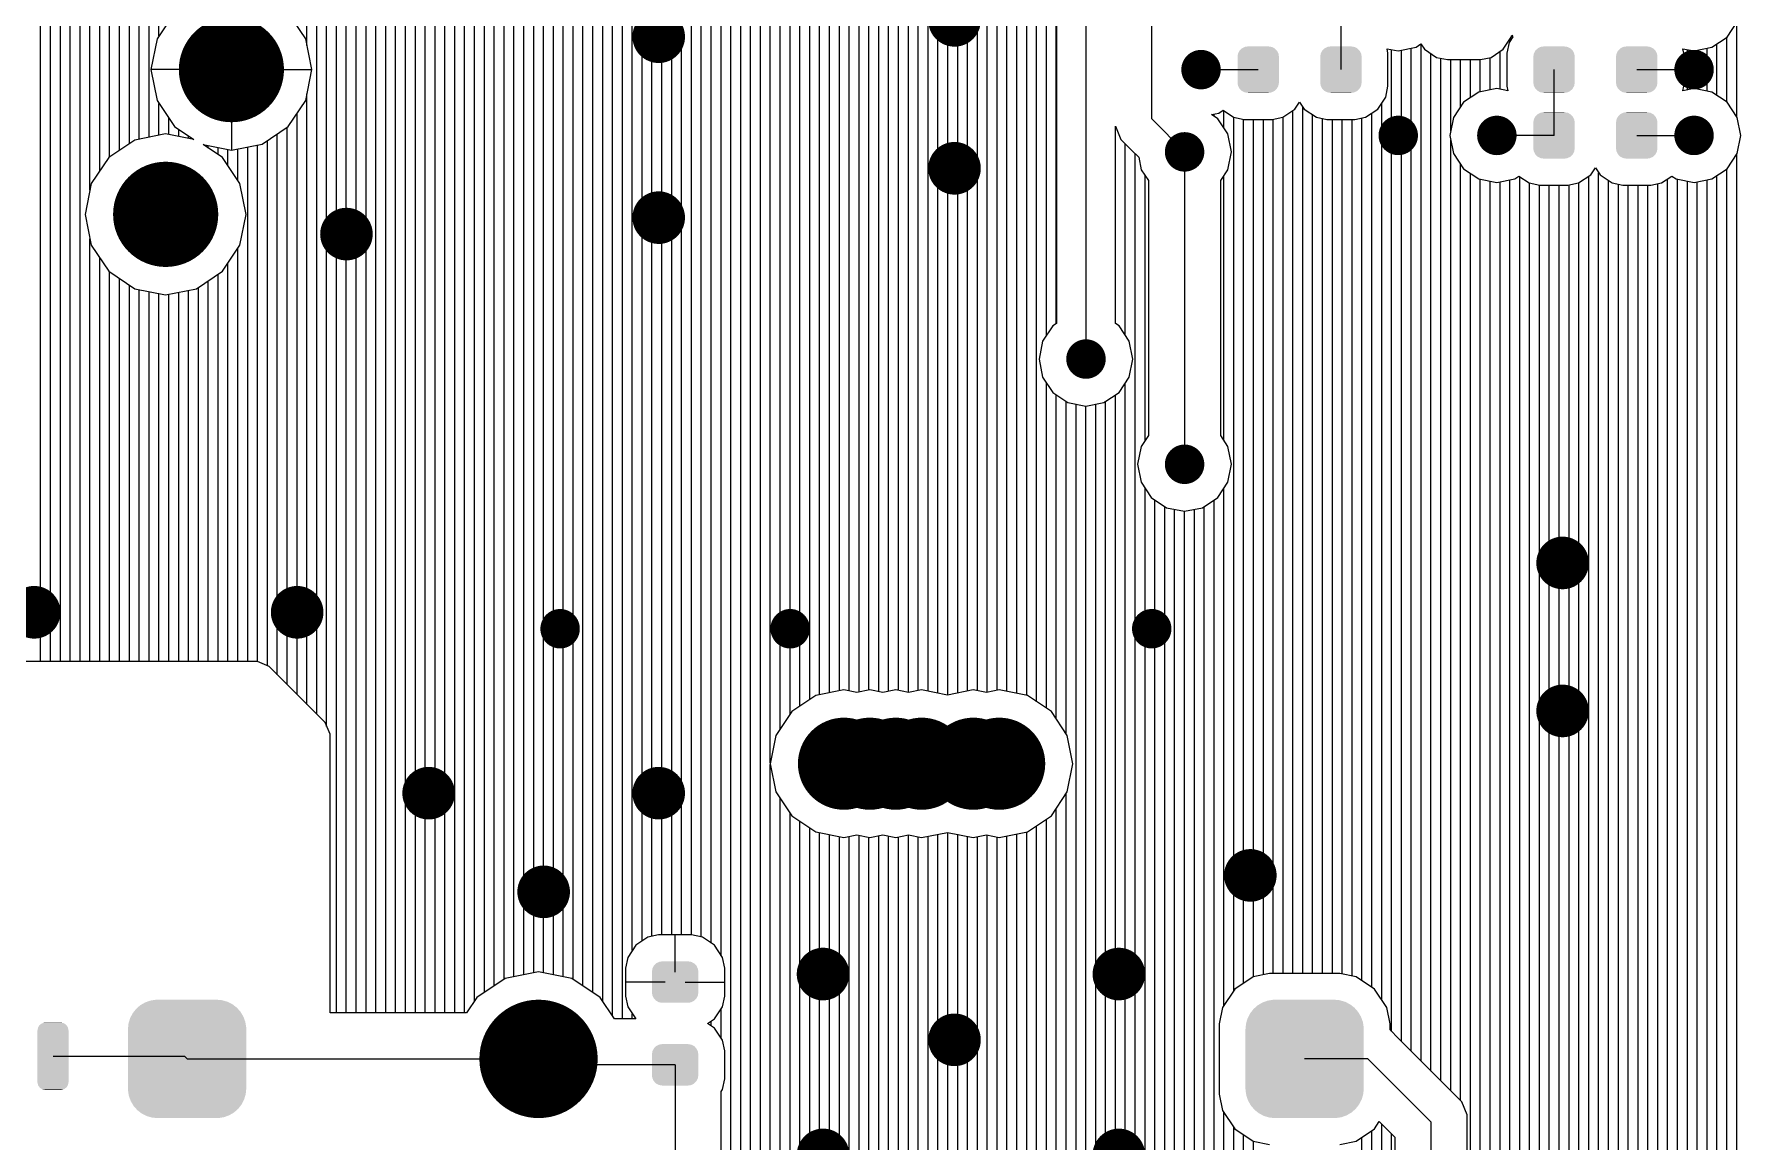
# Model space of a CAD drawing. Extents: x 295 to 953, y 10 to 290.
# Drawn here: x 563.5 to 617.9, y 162.7 to 198 of the extents above; entities that cross this region are included whole.
import ezdxf

# ---------------------------------------------------------------- set-up
doc = ezdxf.new("R2010")
doc.units = 0
doc.header["$LTSCALE"] = 5
doc.header["$MEASUREMENT"] = 0
doc.layers.get('0').update_dxf_attribs({"linetype": 'CONTINUOUS', "lineweight": 25})
doc.layers.add('DV-INT-A3_BOT', color=7, linetype='CONTINUOUS')

msp = doc.modelspace()

# ---------------------------------------------------------------- linework, layer by layer
for points, const_width in [([(593.225, 198.408, -1), (592.386, 198.408, -1)], 0.838), ([(583.795, 197.885, -1), (582.957, 197.885, -1)], 0.838), ([(570.593, 196.837, -1), (568.917, 196.837, -1)], 1.676), ([(600.978, 196.837, -1), (600.349, 196.837, -1)], 0.629), ([(616.694, 196.837, -1), (616.065, 196.837, -1)], 0.629), ([(607.264, 194.741, -1), (606.636, 194.741, -1)], 0.629), ([(610.408, 194.741, -1), (609.779, 194.741, -1)], 0.629), ([(616.694, 194.741, -1), (616.065, 194.741, -1)], 0.629), ([(600.454, 194.217, -1), (599.825, 194.217, -1)], 0.629), ([(593.225, 193.694, -1), (592.386, 193.694, -1)], 0.838), ([(568.498, 192.227, -1), (566.821, 192.227, -1)], 1.676), ([(583.795, 192.122, -1), (582.957, 192.122, -1)], 0.838), ([(573.841, 191.598, -1), (573.003, 191.598, -1)], 0.838), ([(597.311, 187.617, -1), (596.682, 187.617, -1)], 0.629), ([(600.454, 184.264, -1), (599.825, 184.264, -1)], 0.629), ([(612.608, 181.121, -1), (611.77, 181.121, -1)], 0.838), ([(563.888, 179.549, -1), (563.049, 179.549, -1)], 0.838), ([(572.27, 179.549, -1), (571.431, 179.549, -1)], 0.838), ([(580.547, 179.025, -1), (579.918, 179.025, -1)], 0.629), ([(587.881, 179.025, -1), (587.252, 179.025, -1)], 0.629), ([(599.406, 179.025, -1), (598.778, 179.025, -1)], 0.629), ([(612.608, 176.406, -1), (611.77, 176.406, -1)], 0.838), ([(590.014, 174.725, -1), (588.547, 174.725, -1)], 1.467), ([(590.84, 174.725, -1), (589.373, 174.725, -1)], 1.467), ([(591.665, 174.725, -1), (590.199, 174.725, -1)], 1.467), ([(592.491, 174.725, -1), (591.024, 174.725, -1)], 1.467), ([(594.138, 174.725, -1), (592.671, 174.725, -1)], 1.467), ([(594.964, 174.725, -1), (593.497, 174.725, -1)], 1.467), ([(576.461, 173.786, -1), (575.622, 173.786, -1)], 0.838), ([(583.795, 173.786, -1), (582.957, 173.786, -1)], 0.838), ([(602.654, 171.167, -1), (601.816, 171.167, -1)], 0.838), ([(580.128, 170.643, -1), (579.289, 170.643, -1)], 0.838), ([(589.034, 168.024, -1), (588.195, 168.024, -1)], 0.838), ([(598.463, 168.024, -1), (597.625, 168.024, -1)], 0.838), ([(580.488, 165.321, -1), (578.602, 165.321, -1)], 1.886), ([(593.225, 165.928, -1), (592.386, 165.928, -1)], 0.838), ([(589.034, 162.261, -1), (588.195, 162.261, -1)], 0.838), ([(598.463, 162.261, -1), (597.625, 162.261, -1)], 0.838)]:
    msp.add_lwpolyline(points, format="xyb", close=True, dxfattribs=dict(const_width=const_width))
for points in [[(603.078, 197.445), (603.014, 197.511), (601.893, 197.445), (601.962, 197.511)], [(603.014, 197.511), (603.001, 197.518), (601.962, 197.511), (601.969, 197.518)], [(603.001, 197.518), (602.921, 197.559), (601.969, 197.518), (602.056, 197.559)], [(602.921, 197.559), (602.9, 197.563), (602.056, 197.559), (602.063, 197.563)], [(602.9, 197.563), (602.818, 197.576), (602.063, 197.563), (602.156, 197.576)], [(602.818, 197.576), (602.818, 197.579), (602.156, 197.576), (602.156, 197.579)], [(605.714, 197.445), (605.65, 197.511), (604.529, 197.445), (604.598, 197.511)], [(605.65, 197.511), (605.637, 197.518), (604.598, 197.511), (604.605, 197.518)], [(605.637, 197.518), (605.557, 197.559), (604.605, 197.518), (604.692, 197.559)], [(605.557, 197.559), (605.536, 197.563), (604.692, 197.559), (604.699, 197.563)], [(605.536, 197.563), (605.454, 197.576), (604.699, 197.563), (604.792, 197.576)], [(605.454, 197.576), (605.454, 197.579), (604.792, 197.576), (604.792, 197.579)], [(612.508, 197.445), (612.444, 197.511), (611.323, 197.445), (611.391, 197.511)], [(612.444, 197.511), (612.431, 197.518), (611.391, 197.511), (611.399, 197.518)], [(612.431, 197.518), (612.351, 197.559), (611.399, 197.518), (611.486, 197.559)], [(612.351, 197.559), (612.329, 197.563), (611.486, 197.559), (611.493, 197.563)], [(612.329, 197.563), (612.247, 197.576), (611.493, 197.563), (611.585, 197.576)], [(612.247, 197.576), (612.247, 197.579), (611.585, 197.576), (611.585, 197.579)], [(615.144, 197.445), (615.08, 197.511), (613.959, 197.445), (614.028, 197.511)], [(615.08, 197.511), (615.067, 197.518), (614.028, 197.511), (614.035, 197.518)], [(615.067, 197.518), (614.987, 197.559), (614.035, 197.518), (614.122, 197.559)], [(614.987, 197.559), (614.965, 197.563), (614.122, 197.559), (614.129, 197.563)], [(614.965, 197.563), (614.884, 197.576), (614.129, 197.563), (614.221, 197.576)], [(614.884, 197.576), (614.884, 197.579), (614.221, 197.576), (614.221, 197.579)], [(603.147, 197.25), (603.133, 197.342), (601.827, 197.25), (601.842, 197.342)], [(603.147, 197.248), (603.147, 197.25), (601.827, 197.248), (601.827, 197.25)], [(603.147, 196.426), (603.147, 197.248), (601.827, 196.426), (601.827, 197.248)], [(603.133, 197.342), (603.127, 197.353), (601.842, 197.342), (601.844, 197.353)], [(603.127, 197.353), (603.087, 197.436), (601.844, 197.353), (601.888, 197.436)], [(603.087, 197.436), (603.078, 197.445), (601.888, 197.436), (601.893, 197.445)], [(605.783, 197.25), (605.769, 197.342), (604.463, 197.25), (604.478, 197.342)], [(605.783, 197.248), (605.783, 197.25), (604.463, 197.248), (604.463, 197.25)], [(605.783, 196.426), (605.783, 197.248), (604.463, 196.426), (604.463, 197.248)], [(605.769, 197.342), (605.763, 197.353), (604.478, 197.342), (604.48, 197.353)], [(605.763, 197.353), (605.723, 197.436), (604.48, 197.353), (604.524, 197.436)], [(605.723, 197.436), (605.714, 197.445), (604.524, 197.436), (604.529, 197.445)], [(612.576, 197.25), (612.562, 197.342), (611.256, 197.25), (611.272, 197.342)], [(612.576, 197.248), (612.576, 197.25), (611.256, 197.248), (611.256, 197.25)], [(612.576, 196.426), (612.576, 197.248), (611.256, 196.426), (611.256, 197.248)], [(612.562, 197.342), (612.557, 197.353), (611.272, 197.342), (611.274, 197.353)], [(612.557, 197.353), (612.517, 197.436), (611.274, 197.353), (611.318, 197.436)], [(612.517, 197.436), (612.508, 197.445), (611.318, 197.436), (611.323, 197.445)], [(615.213, 197.25), (615.199, 197.342), (613.892, 197.25), (613.908, 197.342)], [(615.213, 197.248), (615.213, 197.25), (613.892, 197.248), (613.892, 197.25)], [(615.213, 196.426), (615.213, 197.248), (613.892, 196.426), (613.892, 197.248)], [(615.199, 197.342), (615.193, 197.353), (613.908, 197.342), (613.91, 197.353)], [(615.193, 197.353), (615.153, 197.436), (613.91, 197.353), (613.954, 197.436)], [(615.153, 197.436), (615.144, 197.445), (613.954, 197.436), (613.959, 197.445)], [(603.147, 196.424), (603.147, 196.426), (601.827, 196.424), (601.827, 196.426)], [(603.131, 196.332), (603.147, 196.424), (601.841, 196.332), (601.827, 196.424)], [(605.783, 196.424), (605.783, 196.426), (604.463, 196.424), (604.463, 196.426)], [(605.767, 196.332), (605.783, 196.424), (604.477, 196.332), (604.463, 196.424)], [(612.576, 196.424), (612.576, 196.426), (611.256, 196.424), (611.256, 196.426)], [(612.561, 196.332), (612.576, 196.424), (611.27, 196.332), (611.256, 196.424)], [(615.213, 196.424), (615.213, 196.426), (613.892, 196.424), (613.892, 196.426)], [(615.197, 196.332), (615.213, 196.424), (613.906, 196.332), (613.892, 196.424)], [(603.129, 196.321), (603.131, 196.332), (601.846, 196.321), (601.841, 196.332)], [(603.085, 196.238), (603.129, 196.321), (601.886, 196.238), (601.846, 196.321)], [(603.08, 196.228), (603.085, 196.238), (601.895, 196.228), (601.886, 196.238)], [(603.012, 196.163), (603.08, 196.228), (601.959, 196.163), (601.895, 196.228)], [(603.004, 196.156), (603.012, 196.163), (601.972, 196.156), (601.959, 196.163)], [(602.917, 196.114), (603.004, 196.156), (602.052, 196.114), (601.972, 196.156)], [(602.91, 196.111), (602.917, 196.114), (602.074, 196.111), (602.052, 196.114)], [(602.818, 196.098), (602.91, 196.111), (602.156, 196.098), (602.074, 196.111)], [(602.818, 196.095), (602.818, 196.098), (602.156, 196.095), (602.156, 196.098)], [(605.765, 196.321), (605.767, 196.332), (604.482, 196.321), (604.477, 196.332)], [(605.721, 196.238), (605.765, 196.321), (604.522, 196.238), (604.482, 196.321)], [(605.716, 196.228), (605.721, 196.238), (604.532, 196.228), (604.522, 196.238)], [(605.648, 196.163), (605.716, 196.228), (604.595, 196.163), (604.532, 196.228)], [(605.641, 196.156), (605.648, 196.163), (604.608, 196.156), (604.595, 196.163)], [(605.553, 196.114), (605.641, 196.156), (604.688, 196.114), (604.608, 196.156)], [(605.546, 196.111), (605.553, 196.114), (604.71, 196.111), (604.688, 196.114)], [(605.454, 196.098), (605.546, 196.111), (604.792, 196.098), (604.71, 196.111)], [(605.454, 196.095), (605.454, 196.098), (604.792, 196.095), (604.792, 196.098)], [(612.559, 196.321), (612.561, 196.332), (611.276, 196.321), (611.27, 196.332)], [(612.515, 196.238), (612.559, 196.321), (611.316, 196.238), (611.276, 196.321)], [(612.51, 196.228), (612.515, 196.238), (611.325, 196.228), (611.316, 196.238)], [(612.441, 196.163), (612.51, 196.228), (611.389, 196.163), (611.325, 196.228)], [(612.434, 196.156), (612.441, 196.163), (611.402, 196.156), (611.389, 196.163)], [(612.347, 196.114), (612.434, 196.156), (611.482, 196.114), (611.402, 196.156)], [(612.34, 196.111), (612.347, 196.114), (611.503, 196.111), (611.482, 196.114)], [(612.247, 196.098), (612.34, 196.111), (611.585, 196.098), (611.503, 196.111)], [(612.247, 196.095), (612.247, 196.098), (611.585, 196.095), (611.585, 196.098)], [(615.195, 196.321), (615.197, 196.332), (613.912, 196.321), (613.906, 196.332)], [(615.151, 196.238), (615.195, 196.321), (613.952, 196.238), (613.912, 196.321)], [(615.146, 196.228), (615.151, 196.238), (613.961, 196.228), (613.952, 196.238)], [(615.077, 196.163), (615.146, 196.228), (614.025, 196.163), (613.961, 196.228)], [(615.07, 196.156), (615.077, 196.163), (614.038, 196.156), (614.025, 196.163)], [(614.983, 196.114), (615.07, 196.156), (614.118, 196.114), (614.038, 196.156)], [(614.976, 196.111), (614.983, 196.114), (614.14, 196.111), (614.118, 196.114)], [(614.884, 196.098), (614.976, 196.111), (614.221, 196.098), (614.14, 196.111)], [(614.884, 196.095), (614.884, 196.098), (614.221, 196.095), (614.221, 196.098)], [(612.557, 195.257), (612.517, 195.34), (611.274, 195.257), (611.318, 195.34)], [(612.517, 195.34), (612.508, 195.35), (611.318, 195.34), (611.323, 195.35)], [(612.508, 195.35), (612.444, 195.415), (611.323, 195.35), (611.391, 195.415)], [(612.444, 195.415), (612.431, 195.422), (611.391, 195.415), (611.399, 195.422)], [(612.431, 195.422), (612.351, 195.464), (611.399, 195.422), (611.486, 195.464)], [(612.351, 195.464), (612.329, 195.467), (611.486, 195.464), (611.493, 195.467)], [(612.329, 195.467), (612.247, 195.48), (611.493, 195.467), (611.585, 195.48)], [(612.247, 195.48), (612.247, 195.483), (611.585, 195.48), (611.585, 195.483)], [(615.193, 195.257), (615.153, 195.34), (613.91, 195.257), (613.954, 195.34)], [(615.153, 195.34), (615.144, 195.35), (613.954, 195.34), (613.959, 195.35)], [(615.144, 195.35), (615.08, 195.415), (613.959, 195.35), (614.028, 195.415)], [(615.08, 195.415), (615.067, 195.422), (614.028, 195.415), (614.035, 195.422)], [(615.067, 195.422), (614.987, 195.464), (614.035, 195.422), (614.122, 195.464)], [(614.987, 195.464), (614.965, 195.467), (614.122, 195.464), (614.129, 195.467)], [(614.965, 195.467), (614.884, 195.48), (614.129, 195.467), (614.221, 195.48)], [(614.884, 195.48), (614.884, 195.483), (614.221, 195.48), (614.221, 195.483)], [(612.576, 195.154), (612.562, 195.246), (611.256, 195.154), (611.272, 195.246)], [(612.576, 195.152), (612.576, 195.154), (611.256, 195.152), (611.256, 195.154)], [(612.576, 194.331), (612.576, 195.152), (611.256, 194.331), (611.256, 195.152)], [(612.562, 195.246), (612.557, 195.257), (611.272, 195.246), (611.274, 195.257)], [(615.213, 195.154), (615.199, 195.246), (613.892, 195.154), (613.908, 195.246)], [(615.213, 195.152), (615.213, 195.154), (613.892, 195.152), (613.892, 195.154)], [(615.213, 194.331), (615.213, 195.152), (613.892, 194.331), (613.892, 195.152)], [(615.199, 195.246), (615.193, 195.257), (613.908, 195.246), (613.91, 195.257)], [(612.576, 194.329), (612.576, 194.331), (611.256, 194.329), (611.256, 194.331)], [(612.561, 194.236), (612.576, 194.329), (611.27, 194.236), (611.256, 194.329)], [(612.559, 194.225), (612.561, 194.236), (611.276, 194.225), (611.27, 194.236)], [(615.213, 194.329), (615.213, 194.331), (613.892, 194.329), (613.892, 194.331)], [(615.197, 194.236), (615.213, 194.329), (613.906, 194.236), (613.892, 194.329)], [(615.195, 194.225), (615.197, 194.236), (613.912, 194.225), (613.906, 194.236)], [(612.515, 194.142), (612.559, 194.225), (611.316, 194.142), (611.276, 194.225)], [(612.51, 194.133), (612.515, 194.142), (611.325, 194.133), (611.316, 194.142)], [(612.441, 194.067), (612.51, 194.133), (611.389, 194.067), (611.325, 194.133)], [(612.434, 194.06), (612.441, 194.067), (611.402, 194.06), (611.389, 194.067)], [(612.347, 194.019), (612.434, 194.06), (611.482, 194.019), (611.402, 194.06)], [(612.34, 194.015), (612.347, 194.019), (611.503, 194.015), (611.482, 194.019)], [(612.247, 194.002), (612.34, 194.015), (611.585, 194.002), (611.503, 194.015)], [(612.247, 194), (612.247, 194.002), (611.585, 194), (611.585, 194.002)], [(615.151, 194.142), (615.195, 194.225), (613.952, 194.142), (613.912, 194.225)], [(615.146, 194.133), (615.151, 194.142), (613.961, 194.133), (613.952, 194.142)], [(615.077, 194.067), (615.146, 194.133), (614.025, 194.067), (613.961, 194.133)], [(615.07, 194.06), (615.077, 194.067), (614.038, 194.06), (614.025, 194.067)], [(614.983, 194.019), (615.07, 194.06), (614.118, 194.019), (614.038, 194.06)], [(614.976, 194.015), (614.983, 194.019), (614.14, 194.015), (614.118, 194.019)], [(614.884, 194.002), (614.976, 194.015), (614.221, 194.002), (614.14, 194.015)], [(614.884, 194), (614.884, 194.002), (614.221, 194), (614.221, 194.002)], [(584.639, 168.099), (584.626, 168.192), (583.16, 168.099), (583.175, 168.192)], [(584.626, 168.192), (584.621, 168.203), (583.175, 168.192), (583.176, 168.203)], [(584.621, 168.203), (584.581, 168.286), (583.176, 168.203), (583.22, 168.286)], [(584.581, 168.286), (584.572, 168.295), (583.22, 168.286), (583.225, 168.295)], [(584.572, 168.295), (584.508, 168.362), (583.225, 168.295), (583.293, 168.362)], [(584.508, 168.362), (584.496, 168.368), (583.293, 168.362), (583.3, 168.368)], [(584.496, 168.368), (584.416, 168.411), (583.3, 168.368), (583.387, 168.411)], [(584.416, 168.411), (584.396, 168.414), (583.387, 168.411), (583.394, 168.414)], [(584.396, 168.414), (584.312, 168.428), (583.394, 168.414), (583.487, 168.428)], [(584.641, 167.437), (584.641, 168.099), (583.158, 167.437), (583.158, 168.099)], [(569.931, 166.951), (569.833, 167.027), (566.759, 166.951), (566.846, 167.027)], [(569.833, 167.027), (569.791, 167.059), (566.846, 167.027), (566.901, 167.059)], [(569.791, 167.059), (569.678, 167.117), (566.901, 167.059), (566.999, 167.117)], [(569.678, 167.117), (569.633, 167.14), (566.999, 167.117), (567.063, 167.14)], [(569.633, 167.14), (569.506, 167.177), (567.063, 167.14), (567.166, 167.177)], [(569.506, 167.177), (569.462, 167.19), (567.166, 167.177), (567.247, 167.19)], [(569.462, 167.19), (569.305, 167.205), (567.247, 167.19), (567.341, 167.205)], [(569.305, 167.205), (569.286, 167.206), (567.341, 167.205), (567.4, 167.206)], [(584.624, 167.344), (584.639, 167.437), (583.173, 167.344), (583.16, 167.437)], [(584.623, 167.334), (584.624, 167.344), (583.178, 167.334), (583.173, 167.344)], [(584.579, 167.25), (584.623, 167.334), (583.218, 167.25), (583.178, 167.334)], [(584.574, 167.241), (584.579, 167.25), (583.227, 167.241), (583.218, 167.25)], [(584.506, 167.174), (584.574, 167.241), (583.291, 167.174), (583.227, 167.241)], [(584.499, 167.168), (584.506, 167.174), (583.303, 167.168), (583.291, 167.174)], [(584.412, 167.125), (584.499, 167.168), (583.383, 167.125), (583.303, 167.168)], [(584.405, 167.122), (584.412, 167.125), (583.403, 167.122), (583.383, 167.125)], [(584.312, 167.108), (584.405, 167.122), (583.487, 167.108), (583.403, 167.122)], [(605.555, 166.951), (605.457, 167.027), (602.383, 166.951), (602.469, 167.027)], [(605.457, 167.027), (605.415, 167.059), (602.469, 167.027), (602.525, 167.059)], [(605.415, 167.059), (605.302, 167.117), (602.525, 167.059), (602.622, 167.117)], [(605.302, 167.117), (605.256, 167.14), (602.622, 167.117), (602.687, 167.14)], [(605.256, 167.14), (605.129, 167.177), (602.687, 167.14), (602.789, 167.177)], [(605.129, 167.177), (605.086, 167.19), (602.789, 167.177), (602.87, 167.19)], [(605.086, 167.19), (604.928, 167.205), (602.87, 167.19), (602.965, 167.205)], [(604.928, 167.205), (604.909, 167.206), (602.965, 167.205), (603.023, 167.206)], [(570.208, 166.44), (570.199, 166.497), (566.473, 166.44), (566.49, 166.497)], [(570.199, 166.497), (570.158, 166.611), (566.49, 166.497), (566.523, 166.611)], [(570.158, 166.611), (570.139, 166.664), (566.523, 166.611), (566.55, 166.664)], [(570.139, 166.664), (570.077, 166.769), (566.55, 166.664), (566.604, 166.769)], [(570.077, 166.769), (570.049, 166.817), (566.604, 166.769), (566.641, 166.817)], [(570.049, 166.817), (569.968, 166.909), (566.641, 166.817), (566.713, 166.909)], [(569.968, 166.909), (569.931, 166.951), (566.713, 166.909), (566.759, 166.951)], [(605.832, 166.44), (605.823, 166.497), (602.097, 166.44), (602.113, 166.497)], [(605.823, 166.497), (605.782, 166.611), (602.113, 166.497), (602.146, 166.611)], [(605.782, 166.611), (605.763, 166.664), (602.146, 166.611), (602.174, 166.664)], [(605.763, 166.664), (605.701, 166.769), (602.174, 166.664), (602.227, 166.769)], [(605.701, 166.769), (605.672, 166.817), (602.227, 166.769), (602.264, 166.817)], [(605.672, 166.817), (605.591, 166.909), (602.264, 166.817), (602.336, 166.909)], [(605.591, 166.909), (605.555, 166.951), (602.336, 166.909), (602.383, 166.951)], [(564.562, 166.23), (564.561, 166.254), (563.573, 166.23), (563.578, 166.254)], [(564.562, 164.579), (564.562, 166.23), (563.573, 164.579), (563.573, 166.23)], [(564.561, 166.254), (564.542, 166.319), (563.578, 166.254), (563.59, 166.319)], [(564.542, 166.319), (564.536, 166.341), (563.59, 166.319), (563.603, 166.341)], [(564.536, 166.341), (564.494, 166.396), (563.603, 166.341), (563.637, 166.396)], [(564.494, 166.396), (564.481, 166.413), (563.637, 166.396), (563.66, 166.413)], [(564.481, 166.413), (564.42, 166.451), (563.66, 166.413), (563.71, 166.451)], [(564.42, 166.451), (564.404, 166.461), (563.71, 166.451), (563.743, 166.461)], [(564.404, 166.461), (564.321, 166.476), (563.743, 166.461), (563.797, 166.476)], [(564.321, 166.476), (564.315, 166.477), (563.797, 166.476), (563.82, 166.477)], [(570.229, 166.263), (570.227, 166.322), (566.457, 166.263), (566.462, 166.322)], [(570.229, 164.378), (570.229, 166.263), (566.457, 164.378), (566.457, 166.263)], [(570.227, 166.322), (570.208, 166.44), (566.462, 166.322), (566.473, 166.44)], [(605.852, 166.263), (605.85, 166.322), (602.08, 166.263), (602.086, 166.322)], [(605.852, 164.378), (605.852, 166.263), (602.08, 164.378), (602.08, 166.263)], [(605.85, 166.322), (605.832, 166.44), (602.086, 166.322), (602.097, 166.44)], [(584.641, 164.801), (584.641, 165.463), (583.158, 164.801), (583.158, 165.463)], [(584.639, 165.463), (584.626, 165.556), (583.16, 165.463), (583.175, 165.556)], [(584.626, 165.556), (584.621, 165.566), (583.175, 165.556), (583.176, 165.566)], [(584.621, 165.566), (584.581, 165.65), (583.176, 165.566), (583.22, 165.65)], [(584.581, 165.65), (584.572, 165.659), (583.22, 165.65), (583.225, 165.659)], [(584.572, 165.659), (584.508, 165.726), (583.225, 165.659), (583.293, 165.726)], [(584.508, 165.726), (584.496, 165.732), (583.293, 165.726), (583.3, 165.732)], [(584.496, 165.732), (584.416, 165.775), (583.3, 165.732), (583.387, 165.775)], [(584.416, 165.775), (584.396, 165.778), (583.387, 165.775), (583.394, 165.778)], [(584.396, 165.778), (584.312, 165.792), (583.394, 165.778), (583.487, 165.792)], [(564.558, 164.555), (564.562, 164.579), (563.574, 164.555), (563.573, 164.579)], [(564.546, 164.49), (564.558, 164.555), (563.593, 164.49), (563.574, 164.555)], [(564.532, 164.468), (564.546, 164.49), (563.599, 164.468), (563.593, 164.49)], [(564.498, 164.412), (564.532, 164.468), (563.641, 164.412), (563.599, 164.468)], [(564.476, 164.396), (564.498, 164.412), (563.654, 164.396), (563.641, 164.412)], [(564.426, 164.358), (564.476, 164.396), (563.716, 164.358), (563.654, 164.396)], [(564.392, 164.348), (564.426, 164.358), (563.731, 164.348), (563.716, 164.358)], [(564.339, 164.333), (564.392, 164.348), (563.814, 164.333), (563.731, 164.348)], [(564.315, 164.331), (564.339, 164.333), (563.82, 164.331), (563.814, 164.333)], [(570.223, 164.319), (570.229, 164.378), (566.458, 164.319), (566.457, 164.378)], [(570.212, 164.201), (570.223, 164.319), (566.477, 164.201), (566.458, 164.319)], [(584.624, 164.708), (584.639, 164.801), (583.173, 164.708), (583.16, 164.801)], [(584.623, 164.697), (584.624, 164.708), (583.178, 164.697), (583.173, 164.708)], [(584.579, 164.614), (584.623, 164.697), (583.218, 164.614), (583.178, 164.697)], [(584.574, 164.605), (584.579, 164.614), (583.227, 164.605), (583.218, 164.614)], [(584.506, 164.538), (584.574, 164.605), (583.291, 164.538), (583.227, 164.605)], [(584.499, 164.532), (584.506, 164.538), (583.303, 164.532), (583.291, 164.538)], [(584.412, 164.489), (584.499, 164.532), (583.383, 164.489), (583.303, 164.532)], [(584.405, 164.486), (584.412, 164.489), (583.403, 164.486), (583.383, 164.489)], [(584.312, 164.472), (584.405, 164.486), (583.487, 164.472), (583.403, 164.486)], [(605.846, 164.319), (605.852, 164.378), (602.082, 164.319), (602.08, 164.378)], [(605.835, 164.201), (605.846, 164.319), (602.101, 164.201), (602.082, 164.319)], [(570.195, 164.144), (570.212, 164.201), (566.486, 164.144), (566.477, 164.201)], [(570.162, 164.03), (570.195, 164.144), (566.527, 164.03), (566.486, 164.144)], [(570.135, 163.977), (570.162, 164.03), (566.546, 163.977), (566.527, 164.03)], [(570.081, 163.872), (570.135, 163.977), (566.608, 163.872), (566.546, 163.977)], [(570.044, 163.824), (570.081, 163.872), (566.636, 163.824), (566.608, 163.872)], [(569.973, 163.732), (570.044, 163.824), (566.717, 163.732), (566.636, 163.824)], [(605.819, 164.144), (605.835, 164.201), (602.11, 164.144), (602.101, 164.201)], [(605.786, 164.03), (605.819, 164.144), (602.15, 164.03), (602.11, 164.144)], [(605.758, 163.977), (605.786, 164.03), (602.17, 163.977), (602.15, 164.03)], [(605.705, 163.872), (605.758, 163.977), (602.231, 163.872), (602.17, 163.977)], [(605.668, 163.824), (605.705, 163.872), (602.26, 163.824), (602.231, 163.872)], [(605.596, 163.732), (605.668, 163.824), (602.341, 163.732), (602.26, 163.824)], [(569.926, 163.69), (569.973, 163.732), (566.754, 163.69), (566.717, 163.732)], [(569.839, 163.614), (569.926, 163.69), (566.852, 163.614), (566.754, 163.69)], [(569.784, 163.582), (569.839, 163.614), (566.894, 163.582), (566.852, 163.614)], [(569.686, 163.524), (569.784, 163.582), (567.007, 163.524), (566.894, 163.582)], [(569.622, 163.501), (569.686, 163.524), (567.052, 163.501), (567.007, 163.524)], [(569.519, 163.464), (569.622, 163.501), (567.179, 163.464), (567.052, 163.501)], [(569.439, 163.451), (569.519, 163.464), (567.223, 163.451), (567.179, 163.464)], [(569.344, 163.436), (569.439, 163.451), (567.381, 163.436), (567.223, 163.451)], [(569.286, 163.435), (569.344, 163.436), (567.4, 163.435), (567.381, 163.436)], [(605.549, 163.69), (605.596, 163.732), (602.377, 163.69), (602.341, 163.732)], [(605.463, 163.614), (605.549, 163.69), (602.475, 163.614), (602.377, 163.69)], [(605.407, 163.582), (605.463, 163.614), (602.517, 163.582), (602.475, 163.614)], [(605.31, 163.524), (605.407, 163.582), (602.63, 163.524), (602.517, 163.582)], [(605.245, 163.501), (605.31, 163.524), (602.676, 163.501), (602.63, 163.524)], [(605.143, 163.464), (605.245, 163.501), (602.803, 163.464), (602.676, 163.501)], [(605.062, 163.451), (605.143, 163.464), (602.846, 163.451), (602.803, 163.464)], [(604.967, 163.436), (605.062, 163.451), (603.004, 163.436), (602.846, 163.451)], [(604.909, 163.435), (604.967, 163.436), (603.023, 163.435), (603.004, 163.436)]]:
    msp.add_solid(points)
at = {"layer": 'DV-INT-A3_BOT'}
for p, q in [((563.674, 177.977), (563.674, 219.887)), ((563.988, 177.977), (563.988, 219.887)), ((564.302, 177.977), (564.302, 219.887)), ((564.617, 177.977), (564.617, 219.887)), ((564.931, 177.977), (564.931, 219.887)), ((572.475, 176.301), (572.475, 219.887)), ((572.789, 175.915), (572.789, 219.887)), ((573.104, 166.787), (573.104, 219.887)), ((573.418, 166.787), (573.418, 219.887)), ((573.732, 166.787), (573.732, 219.887)), ((574.047, 166.787), (574.047, 219.887)), ((574.361, 166.787), (574.361, 219.887)), ((574.675, 166.787), (574.675, 219.887)), ((574.989, 166.787), (574.989, 219.887)), ((575.304, 166.787), (575.304, 219.887)), ((575.618, 166.787), (575.618, 219.887)), ((575.932, 166.787), (575.932, 219.887)), ((576.247, 166.787), (576.247, 219.887)), ((588.82, 176.984), (588.82, 219.887)), ((589.134, 177.047), (589.134, 219.887)), ((589.448, 177.043), (589.448, 219.887)), ((589.763, 177.009), (589.763, 219.887)), ((590.077, 177.068), (590.077, 219.887)), ((590.391, 177.018), (590.391, 219.887)), ((590.706, 177.03), (590.706, 219.887)), ((591.02, 177.055), (591.02, 219.887)), ((591.334, 176.992), (591.334, 219.887)), ((591.649, 177.055), (591.649, 219.887)), ((591.963, 177.034), (591.963, 219.887)), ((592.277, 176.971), (592.277, 219.887)), ((592.592, 176.913), (592.592, 219.887)), ((592.906, 176.976), (592.906, 219.887)), ((593.22, 177.039), (593.22, 219.887)), ((593.535, 177.047), (593.535, 219.887)), ((593.849, 177.001), (593.849, 219.887)), ((594.163, 177.064), (594.163, 219.887)), ((594.478, 177.026), (594.478, 219.887)), ((594.792, 176.963), (594.792, 219.887)), ((595.106, 176.9), (595.106, 219.887)), ((595.421, 176.699), (595.421, 219.887)), ((595.735, 188.371), (595.735, 219.887)), ((596.049, 188.748), (596.049, 219.887)), ((565.245, 192.998), (565.245, 217.436)), ((565.56, 193.614), (565.56, 216.82)), ((576.561, 166.787), (576.561, 216.602)), ((579.704, 168.066), (579.704, 216.602)), ((582.848, 169.08), (582.848, 216.602)), ((565.874, 194.058), (565.874, 216.375)), ((566.188, 194.268), (566.188, 216.166)), ((576.875, 166.787), (576.875, 216.132)), ((579.39, 168.066), (579.39, 216.128)), ((580.019, 168.003), (580.019, 216.132)), ((582.533, 168.782), (582.533, 216.128)), ((583.162, 169.227), (583.162, 216.132)), ((585.677, 132.92), (585.677, 216.128)), ((588.191, 176.77), (588.191, 216.019)), ((588.505, 176.921), (588.505, 216.442)), ((566.503, 194.477), (566.503, 215.956)), ((566.817, 194.62), (566.817, 215.814)), ((567.131, 194.683), (567.131, 215.751)), ((577.19, 166.787), (577.19, 215.881)), ((577.504, 167.173), (577.504, 215.684)), ((577.818, 167.445), (577.818, 215.621)), ((578.133, 167.655), (578.133, 215.558)), ((578.447, 167.864), (578.447, 215.621)), ((578.761, 167.94), (578.761, 215.684)), ((579.076, 168.003), (579.076, 215.881)), ((580.333, 167.94), (580.333, 215.881)), ((580.647, 167.86), (580.647, 215.684)), ((580.962, 167.647), (580.962, 215.621)), ((581.276, 167.437), (581.276, 215.558)), ((581.59, 167.16), (581.59, 215.621)), ((581.905, 166.691), (581.905, 215.684)), ((582.219, 166.599), (582.219, 215.881)), ((583.476, 169.268), (583.476, 215.881)), ((583.791, 169.268), (583.791, 215.684)), ((584.105, 169.268), (584.105, 215.621)), ((584.419, 169.268), (584.419, 215.558)), ((584.734, 169.206), (584.734, 215.621)), ((585.048, 169.009), (585.048, 215.684)), ((585.362, 168.623), (585.362, 215.881)), ((585.991, 132.92), (585.991, 215.948)), ((586.305, 132.92), (586.305, 215.738)), ((586.62, 132.92), (586.62, 215.642)), ((586.934, 174.754), (586.934, 215.579)), ((587.248, 175.836), (587.248, 215.6)), ((587.562, 176.305), (587.562, 215.663)), ((587.877, 176.561), (587.877, 215.809)), ((596.053, 214.623), (596.053, 188.748)), ((596.996, 214.439), (596.996, 187.617)), ((567.446, 197.91), (567.446, 211.937)), ((572.161, 197.608), (572.161, 212.096)), ((599.092, 195.265), (599.092, 206.476)), ((569.755, 197.826), (569.755, 199.398)), ((567.94, 198.647), (567.383, 197.818)), ((572.123, 197.818), (571.565, 198.647)), ((605.123, 198.932), (605.123, 196.837)), ((617.436, 197.872), (617.759, 198.358)), ((617.738, 195.341), (617.738, 198.329)), ((567.383, 197.818), (567.19, 196.837)), ((572.316, 196.837), (572.123, 197.818)), ((606.623, 197.361), (606.594, 197.503)), ((606.594, 197.503), (606.95, 197.436)), ((606.95, 197.436), (607.52, 197.549)), ((607.365, 165.564), (607.365, 197.52)), ((607.52, 197.549), (607.675, 197.654)), ((607.675, 197.654), (607.788, 197.486)), ((607.679, 165.249), (607.679, 197.646)), ((610.299, 197.486), (610.554, 197.872)), ((610.483, 197.704), (610.416, 197.361)), ((610.605, 197.885), (610.483, 197.704)), ((610.508, 197.742), (610.508, 197.805)), ((610.554, 197.872), (610.567, 197.935)), ((610.567, 197.935), (610.605, 197.885)), ((616.053, 197.361), (616.024, 197.503)), ((616.024, 197.503), (616.38, 197.436)), ((616.38, 197.436), (616.95, 197.549)), ((616.795, 196.15), (616.795, 197.52)), ((616.95, 197.549), (617.436, 197.872)), ((617.109, 196.015), (617.109, 197.654)), ((617.423, 195.802), (617.423, 197.868)), ((606.623, 196.309), (606.623, 197.361)), ((606.736, 166.192), (606.736, 197.478)), ((607.051, 165.878), (607.051, 197.457)), ((607.788, 197.486), (608.174, 197.227)), ((607.994, 164.935), (607.994, 197.348)), ((608.174, 197.227), (608.517, 197.16)), ((608.308, 164.621), (608.308, 197.201)), ((608.517, 197.16), (609.569, 197.16)), ((608.622, 194.884), (608.622, 197.16)), ((608.937, 195.655), (608.937, 197.16)), ((609.251, 195.944), (609.251, 197.16)), ((609.565, 196.129), (609.565, 197.16)), ((609.569, 197.16), (609.913, 197.227)), ((609.88, 196.191), (609.88, 197.222)), ((609.913, 197.227), (610.299, 197.486)), ((610.194, 196.212), (610.194, 197.419)), ((610.416, 197.361), (610.416, 196.309)), ((616.053, 196.309), (616.053, 197.361)), ((616.166, 196.191), (616.166, 197.478)), ((616.48, 196.212), (616.48, 197.457)), ((568.762, 196.837), (567.19, 196.837)), ((567.19, 196.837), (567.383, 195.852)), ((570.744, 196.837), (572.316, 196.837)), ((572.123, 195.852), (572.316, 196.837)), ((600.664, 196.837), (602.487, 196.837)), ((611.916, 194.741), (611.916, 196.837)), ((614.553, 196.837), (616.38, 196.837)), ((614.867, 196.837), (616.053, 196.837)), ((572.161, 176.615), (572.161, 196.062)), ((606.296, 195.58), (606.556, 195.965)), ((606.556, 195.965), (606.623, 196.309)), ((609.519, 196.12), (609.033, 195.797)), ((610.093, 196.233), (609.519, 196.12)), ((610.445, 196.166), (610.093, 196.233)), ((610.416, 196.309), (610.445, 196.166)), ((616.024, 196.166), (616.053, 196.309)), ((616.38, 196.233), (616.024, 196.166)), ((616.95, 196.12), (616.38, 196.233)), ((617.436, 195.797), (616.95, 196.12)), ((567.383, 195.852), (567.94, 195.022)), ((567.446, 194.746), (567.446, 195.76)), ((569.755, 195.844), (569.755, 194.272)), ((571.565, 195.022), (572.123, 195.852)), ((571.846, 176.93), (571.846, 195.445)), ((600.995, 195.408), (601.234, 195.454)), ((601.196, 195.274), (600.995, 195.408)), ((601.078, 195.349), (601.078, 195.424)), ((601.234, 195.454), (601.368, 195.542)), ((601.368, 195.542), (601.699, 195.324)), ((601.393, 194.976), (601.393, 195.525)), ((601.699, 195.324), (602.038, 195.253)), ((601.707, 167.504), (601.707, 195.32)), ((602.931, 195.253), (603.27, 195.324)), ((603.27, 195.324), (603.656, 195.58)), ((603.279, 168.045), (603.279, 195.328)), ((603.593, 168.045), (603.593, 195.538)), ((603.656, 195.58), (603.807, 195.802)), ((603.807, 195.802), (603.953, 195.58)), ((603.907, 168.045), (603.907, 195.642)), ((603.953, 195.58), (604.339, 195.324)), ((604.222, 168.045), (604.222, 195.399)), ((604.339, 195.324), (604.679, 195.253)), ((605.571, 195.253), (605.911, 195.324)), ((605.911, 195.324), (606.296, 195.58)), ((606.108, 167.6), (606.108, 195.454)), ((606.422, 167.202), (606.422, 195.772)), ((609.033, 195.797), (608.71, 195.311)), ((617.759, 195.311), (617.436, 195.797)), ((567.659, 194.787), (566.675, 194.595)), ((568.556, 194.611), (567.659, 194.787)), ((567.76, 194.766), (567.76, 195.286)), ((567.94, 195.022), (568.556, 194.611)), ((568.074, 194.704), (568.074, 194.93)), ((570.736, 194.465), (571.565, 195.022)), ((571.218, 177.558), (571.218, 194.792)), ((571.532, 177.244), (571.532, 195.001)), ((597.939, 188.748), (597.939, 195.035)), ((597.939, 195.035), (598.111, 194.611)), ((599.092, 195.265), (600.14, 194.217)), ((601.519, 194.787), (601.196, 195.274)), ((601.632, 194.217), (601.519, 194.787)), ((602.021, 167.739), (602.021, 195.257)), ((602.038, 195.253), (602.931, 195.253)), ((602.336, 167.944), (602.336, 195.253)), ((602.65, 168.007), (602.65, 195.253)), ((602.964, 168.045), (602.964, 195.261)), ((604.536, 168.045), (604.536, 195.282)), ((604.679, 195.253), (605.571, 195.253)), ((604.85, 168.045), (604.85, 195.253)), ((605.165, 168.028), (605.165, 195.253)), ((605.479, 167.965), (605.479, 195.253)), ((605.793, 167.814), (605.793, 195.299)), ((608.71, 195.311), (608.597, 194.741)), ((617.872, 194.741), (617.759, 195.311)), ((566.675, 194.595), (565.845, 194.037)), ((568.389, 194.641), (568.389, 194.72)), ((569.47, 194.037), (568.854, 194.448)), ((568.854, 194.448), (569.755, 194.272)), ((569.017, 194.339), (569.017, 194.419)), ((569.332, 194.129), (569.332, 194.356)), ((569.646, 193.773), (569.646, 194.293)), ((569.755, 194.272), (570.736, 194.465)), ((569.96, 193.3), (569.96, 194.314)), ((570.275, 177.977), (570.275, 194.377)), ((570.589, 177.973), (570.589, 194.44)), ((570.903, 177.843), (570.903, 194.582)), ((598.111, 194.611), (598.438, 194.285)), ((598.25, 188.375), (598.25, 194.473)), ((598.438, 194.285), (598.677, 194.046)), ((608.597, 194.741), (608.71, 194.167)), ((608.622, 164.306), (608.622, 194.595)), ((611.916, 194.741), (610.093, 194.741)), ((614.553, 194.741), (616.38, 194.741)), ((617.759, 194.167), (617.872, 194.741)), ((565.845, 194.037), (565.287, 193.207)), ((570.027, 193.207), (569.47, 194.037)), ((598.564, 132.92), (598.564, 194.159)), ((598.677, 194.046), (598.757, 193.643)), ((600.14, 194.217), (600.14, 184.264)), ((601.519, 193.643), (601.632, 194.217)), ((608.71, 194.167), (609.033, 193.681)), ((608.937, 163.992), (608.937, 193.824)), ((613.086, 193.484), (613.237, 193.706)), ((613.237, 193.706), (613.383, 193.484)), ((617.436, 193.681), (617.759, 194.167)), ((617.738, 143.506), (617.738, 194.138)), ((565.287, 193.207), (565.095, 192.227)), ((570.22, 192.227), (570.027, 193.207)), ((598.757, 193.643), (598.987, 193.3)), ((598.878, 185.018), (598.878, 193.459)), ((598.987, 193.3), (598.987, 185.177)), ((601.292, 193.3), (601.519, 193.643)), ((601.292, 185.177), (601.292, 193.3)), ((601.393, 185.022), (601.393, 193.455)), ((609.033, 193.681), (609.519, 193.358)), ((609.251, 155.296), (609.251, 193.534)), ((609.519, 193.358), (610.093, 193.245)), ((609.565, 154.981), (609.565, 193.35)), ((609.88, 154.667), (609.88, 193.287)), ((610.093, 193.245), (610.663, 193.358)), ((610.194, 154.353), (610.194, 193.266)), ((610.508, 154.038), (610.508, 193.329)), ((610.663, 193.358), (610.797, 193.446)), ((610.797, 193.446), (611.128, 193.228)), ((610.823, 153.724), (610.823, 193.43)), ((611.128, 193.228), (611.468, 193.157)), ((611.137, 153.313), (611.137, 193.224)), ((611.451, 143.506), (611.451, 193.161)), ((611.468, 193.157), (612.361, 193.157)), ((611.766, 143.506), (611.766, 193.157)), ((612.08, 143.506), (612.08, 193.157)), ((612.361, 193.157), (612.7, 193.228)), ((612.394, 143.506), (612.394, 193.166)), ((612.7, 193.228), (613.086, 193.484)), ((612.708, 143.506), (612.708, 193.233)), ((613.023, 143.506), (613.023, 193.442)), ((613.337, 143.506), (613.337, 193.547)), ((613.383, 193.484), (613.769, 193.228)), ((613.651, 143.506), (613.651, 193.304)), ((613.769, 193.228), (614.108, 193.157)), ((613.966, 143.506), (613.966, 193.186)), ((614.108, 193.157), (615.001, 193.157)), ((614.28, 143.506), (614.28, 193.157)), ((614.594, 143.506), (614.594, 193.157)), ((614.909, 143.506), (614.909, 193.157)), ((615.001, 193.157), (615.34, 193.228)), ((615.223, 143.506), (615.223, 193.203)), ((615.34, 193.228), (615.672, 193.446)), ((615.537, 143.506), (615.537, 193.358)), ((615.672, 193.446), (615.806, 193.358)), ((615.806, 193.358), (616.38, 193.245)), ((615.852, 143.506), (615.852, 193.35)), ((616.166, 143.506), (616.166, 193.287)), ((616.38, 193.245), (616.95, 193.358)), ((616.48, 143.506), (616.48, 193.266)), ((616.795, 143.506), (616.795, 193.329)), ((616.95, 193.358), (617.436, 193.681)), ((617.109, 143.506), (617.109, 193.463)), ((617.423, 143.506), (617.423, 193.677)), ((565.095, 192.227), (565.287, 191.242)), ((570.027, 191.242), (570.22, 192.227)), ((565.245, 177.977), (565.245, 191.451)), ((565.287, 191.242), (565.845, 190.412)), ((569.47, 190.412), (570.027, 191.242)), ((569.96, 177.977), (569.96, 191.15)), ((565.56, 177.977), (565.56, 190.835)), ((569.646, 177.977), (569.646, 190.676)), ((565.845, 190.412), (566.675, 189.855)), ((565.874, 177.977), (565.874, 190.391)), ((566.188, 177.977), (566.188, 190.182)), ((566.503, 177.977), (566.503, 189.972)), ((568.64, 189.855), (569.47, 190.412)), ((568.703, 177.977), (568.703, 189.901)), ((569.017, 177.977), (569.017, 190.11)), ((569.332, 177.977), (569.332, 190.32)), ((566.675, 189.855), (567.659, 189.662)), ((566.817, 177.977), (566.817, 189.829)), ((567.131, 177.977), (567.131, 189.767)), ((567.446, 177.977), (567.446, 189.704)), ((567.659, 189.662), (568.64, 189.855)), ((567.76, 177.977), (567.76, 189.683)), ((568.074, 177.977), (568.074, 189.746)), ((568.389, 177.977), (568.389, 189.809)), ((595.936, 188.673), (595.613, 188.187)), ((596.053, 188.748), (595.936, 188.673)), ((598.053, 188.673), (597.939, 188.748)), ((598.375, 188.187), (598.053, 188.673)), ((595.613, 188.187), (595.5, 187.617)), ((598.488, 187.617), (598.375, 188.187)), ((595.5, 187.617), (595.613, 187.042)), ((598.375, 187.042), (598.488, 187.617)), ((595.613, 187.042), (595.936, 186.556)), ((595.735, 176.49), (595.735, 186.858)), ((598.053, 186.556), (598.375, 187.042)), ((598.25, 132.92), (598.25, 186.854)), ((595.936, 186.556), (596.422, 186.234)), ((596.049, 176.15), (596.049, 186.481)), ((596.364, 175.676), (596.364, 186.271)), ((596.422, 186.234), (596.996, 186.12)), ((596.678, 132.92), (596.678, 186.183)), ((596.992, 132.92), (596.992, 186.12)), ((596.996, 186.12), (597.566, 186.234)), ((597.307, 132.92), (597.307, 186.183)), ((597.566, 186.234), (598.053, 186.556)), ((597.621, 132.92), (597.621, 186.271)), ((597.935, 132.92), (597.935, 186.481)), ((598.987, 185.177), (598.757, 184.834)), ((601.519, 184.834), (601.292, 185.177)), ((598.757, 184.834), (598.643, 184.264)), ((601.632, 184.264), (601.519, 184.834)), ((598.643, 184.264), (598.757, 183.69)), ((601.519, 183.69), (601.632, 184.264)), ((598.757, 183.69), (599.079, 183.204)), ((598.878, 132.92), (598.878, 183.505)), ((601.196, 183.204), (601.519, 183.69)), ((601.393, 167.035), (601.393, 183.501)), ((599.079, 183.204), (599.566, 182.881)), ((599.193, 132.92), (599.193, 183.128)), ((599.507, 132.92), (599.507, 182.919)), ((599.566, 182.881), (600.14, 182.768)), ((599.821, 132.92), (599.821, 182.831)), ((600.14, 182.768), (600.71, 182.881)), ((600.45, 132.92), (600.45, 182.831)), ((600.71, 182.881), (601.196, 183.204)), ((600.764, 132.924), (600.764, 182.919)), ((601.078, 132.924), (601.078, 183.128)), ((600.135, 132.92), (600.135, 182.768)), ((569.755, 177.977), (560.325, 177.977)), ((570.585, 177.977), (569.755, 177.977)), ((570.954, 177.822), (570.585, 177.977)), ((572.743, 176.033), (570.954, 177.822)), ((588.38, 176.896), (587.617, 176.385)), ((589.281, 177.076), (588.38, 176.896)), ((589.692, 176.992), (589.281, 177.076)), ((590.106, 177.076), (589.692, 176.992)), ((590.517, 176.992), (590.106, 177.076)), ((590.932, 177.076), (590.517, 176.992)), ((591.343, 176.992), (590.932, 177.076)), ((591.758, 177.076), (591.343, 176.992)), ((592.579, 176.913), (591.758, 177.076)), ((593.405, 177.076), (592.579, 176.913)), ((593.82, 176.992), (593.405, 177.076)), ((594.23, 177.076), (593.82, 176.992)), ((595.131, 176.896), (594.23, 177.076)), ((595.894, 176.385), (595.131, 176.896)), ((587.617, 176.385), (587.11, 175.626)), ((596.401, 175.626), (595.894, 176.385)), ((572.898, 175.664), (572.743, 176.033)), ((572.898, 166.787), (572.898, 175.664)), ((587.11, 175.626), (586.93, 174.725)), ((596.582, 174.725), (596.401, 175.626)), ((586.93, 174.725), (587.11, 173.824)), ((586.934, 135.154), (586.934, 174.696)), ((596.401, 173.824), (596.582, 174.725)), ((587.11, 173.824), (587.617, 173.061)), ((587.248, 136.235), (587.248, 173.615)), ((595.894, 173.061), (596.401, 173.824)), ((596.364, 136.08), (596.364, 173.77)), ((587.562, 136.704), (587.562, 173.145)), ((587.617, 173.061), (588.38, 172.554)), ((595.131, 172.554), (595.894, 173.061)), ((596.049, 136.549), (596.049, 173.3)), ((587.877, 136.96), (587.877, 172.889)), ((588.191, 137.17), (588.191, 172.68)), ((588.38, 172.554), (589.281, 172.374)), ((588.505, 137.32), (588.505, 172.529)), ((588.82, 137.383), (588.82, 172.466)), ((591.758, 172.374), (592.579, 172.537)), ((592.277, 137.417), (592.277, 172.479)), ((592.579, 172.537), (593.405, 172.374)), ((592.592, 137.471), (592.592, 172.537)), ((592.906, 137.408), (592.906, 172.475)), ((594.23, 172.374), (595.131, 172.554)), ((594.792, 137.362), (594.792, 172.487)), ((595.106, 137.299), (595.106, 172.55)), ((595.421, 137.103), (595.421, 172.747)), ((595.735, 136.889), (595.735, 172.961)), ((589.134, 137.446), (589.134, 172.403)), ((589.281, 172.374), (589.692, 172.458)), ((589.448, 137.442), (589.448, 172.407)), ((589.692, 172.458), (590.106, 172.374)), ((589.763, 137.408), (589.763, 172.441)), ((590.077, 137.471), (590.077, 172.378)), ((590.106, 172.374), (590.517, 172.458)), ((590.391, 137.417), (590.391, 172.433)), ((590.517, 172.458), (590.932, 172.374)), ((590.706, 137.429), (590.706, 172.42)), ((590.932, 172.374), (591.343, 172.458)), ((591.02, 137.459), (591.02, 172.391)), ((591.334, 137.396), (591.334, 172.454)), ((591.343, 172.458), (591.758, 172.374)), ((591.649, 137.455), (591.649, 172.395)), ((591.963, 137.434), (591.963, 172.416)), ((593.22, 137.438), (593.22, 172.412)), ((593.405, 172.374), (593.82, 172.458)), ((593.535, 137.45), (593.535, 172.399)), ((593.82, 172.458), (594.23, 172.374)), ((593.849, 137.4), (593.849, 172.449)), ((594.163, 137.463), (594.163, 172.387)), ((594.478, 137.425), (594.478, 172.424)), ((583.028, 169.201), (582.642, 168.942)), ((583.371, 169.268), (583.028, 169.201)), ((584.423, 169.268), (583.371, 169.268)), ((583.9, 168.082), (583.9, 169.268)), ((584.767, 169.201), (584.423, 169.268)), ((585.153, 168.942), (584.767, 169.201)), ((582.642, 168.942), (582.387, 168.556)), ((585.408, 168.556), (585.153, 168.942)), ((582.387, 168.556), (582.315, 168.216)), ((582.315, 168.216), (582.315, 167.324)), ((585.48, 168.216), (585.408, 168.556)), ((585.48, 167.324), (585.48, 168.216)), ((578.485, 167.885), (577.58, 167.282)), ((579.545, 168.099), (578.485, 167.885)), ((580.61, 167.885), (579.545, 168.099)), ((581.511, 167.282), (580.61, 167.885)), ((583.585, 167.768), (582.315, 167.768)), ((584.214, 167.768), (585.48, 167.768)), ((602.327, 167.94), (601.736, 167.546)), ((602.847, 168.045), (602.327, 167.94)), ((605.085, 168.045), (602.847, 168.045)), ((605.605, 167.94), (605.085, 168.045)), ((606.191, 167.546), (605.605, 167.94)), ((577.58, 167.282), (577.248, 166.787)), ((581.967, 166.599), (581.511, 167.282)), ((582.315, 167.324), (582.387, 166.984)), ((585.408, 166.984), (585.48, 167.324)), ((601.736, 167.546), (601.347, 166.959)), ((606.585, 166.959), (606.191, 167.546)), ((577.248, 166.787), (572.898, 166.787)), ((582.642, 166.599), (581.967, 166.599)), ((582.387, 166.984), (582.642, 166.599)), ((582.533, 166.599), (582.533, 166.758)), ((584.931, 166.452), (585.153, 166.599)), ((585.048, 166.372), (585.048, 166.528)), ((585.153, 166.599), (585.408, 166.984)), ((585.362, 165.983), (585.362, 166.917)), ((601.347, 166.959), (601.242, 166.44)), ((606.69, 166.44), (606.585, 166.959)), ((585.153, 166.301), (584.931, 166.452)), ((585.408, 165.916), (585.153, 166.301)), ((601.242, 166.44), (601.242, 164.202)), ((606.69, 166.243), (606.69, 166.44)), ((606.958, 165.974), (606.69, 166.243)), ((608.974, 163.958), (606.958, 165.974)), ((564.068, 165.404), (568.259, 165.404)), ((568.259, 165.404), (568.343, 165.321)), ((585.48, 165.576), (585.408, 165.916)), ((585.48, 164.683), (585.48, 165.576)), ((568.343, 165.321), (579.545, 165.321)), ((579.734, 165.132), (579.545, 165.321)), ((583.9, 165.132), (579.734, 165.132)), ((583.9, 165.132), (583.9, 147.337)), ((605.982, 165.321), (603.966, 165.321)), ((607.998, 163.309), (605.982, 165.321)), ((585.366, 164.277), (585.408, 164.344)), ((585.408, 164.344), (585.48, 164.683)), ((585.366, 148.192), (585.366, 164.277)), ((601.242, 164.202), (601.347, 163.682)), ((609.15, 163.535), (608.974, 163.958)), ((601.347, 163.682), (601.736, 163.091)), ((601.393, 159.428), (601.393, 163.606)), ((606.191, 163.091), (606.347, 163.326)), ((606.347, 163.326), (606.845, 162.831)), ((606.422, 159.612), (606.422, 163.25)), ((607.998, 154.927), (607.998, 163.309)), ((609.15, 155.4), (609.15, 163.535)), ((601.707, 159.914), (601.707, 163.137)), ((601.736, 163.091), (602.327, 162.697)), ((602.021, 160.367), (602.021, 162.902)), ((602.327, 162.697), (602.847, 162.596)), ((602.336, 160.58), (602.336, 162.697)), ((605.085, 162.596), (605.605, 162.697)), ((605.605, 162.697), (606.191, 163.091)), ((605.793, 160.442), (605.793, 162.827)), ((606.108, 160.086), (606.108, 163.036)), ((606.736, 158.414), (606.736, 162.936)), ((606.845, 162.831), (606.845, 154.696))]:
    msp.add_line(p, q, dxfattribs=at)

doc.saveas('drawing.dxf')
